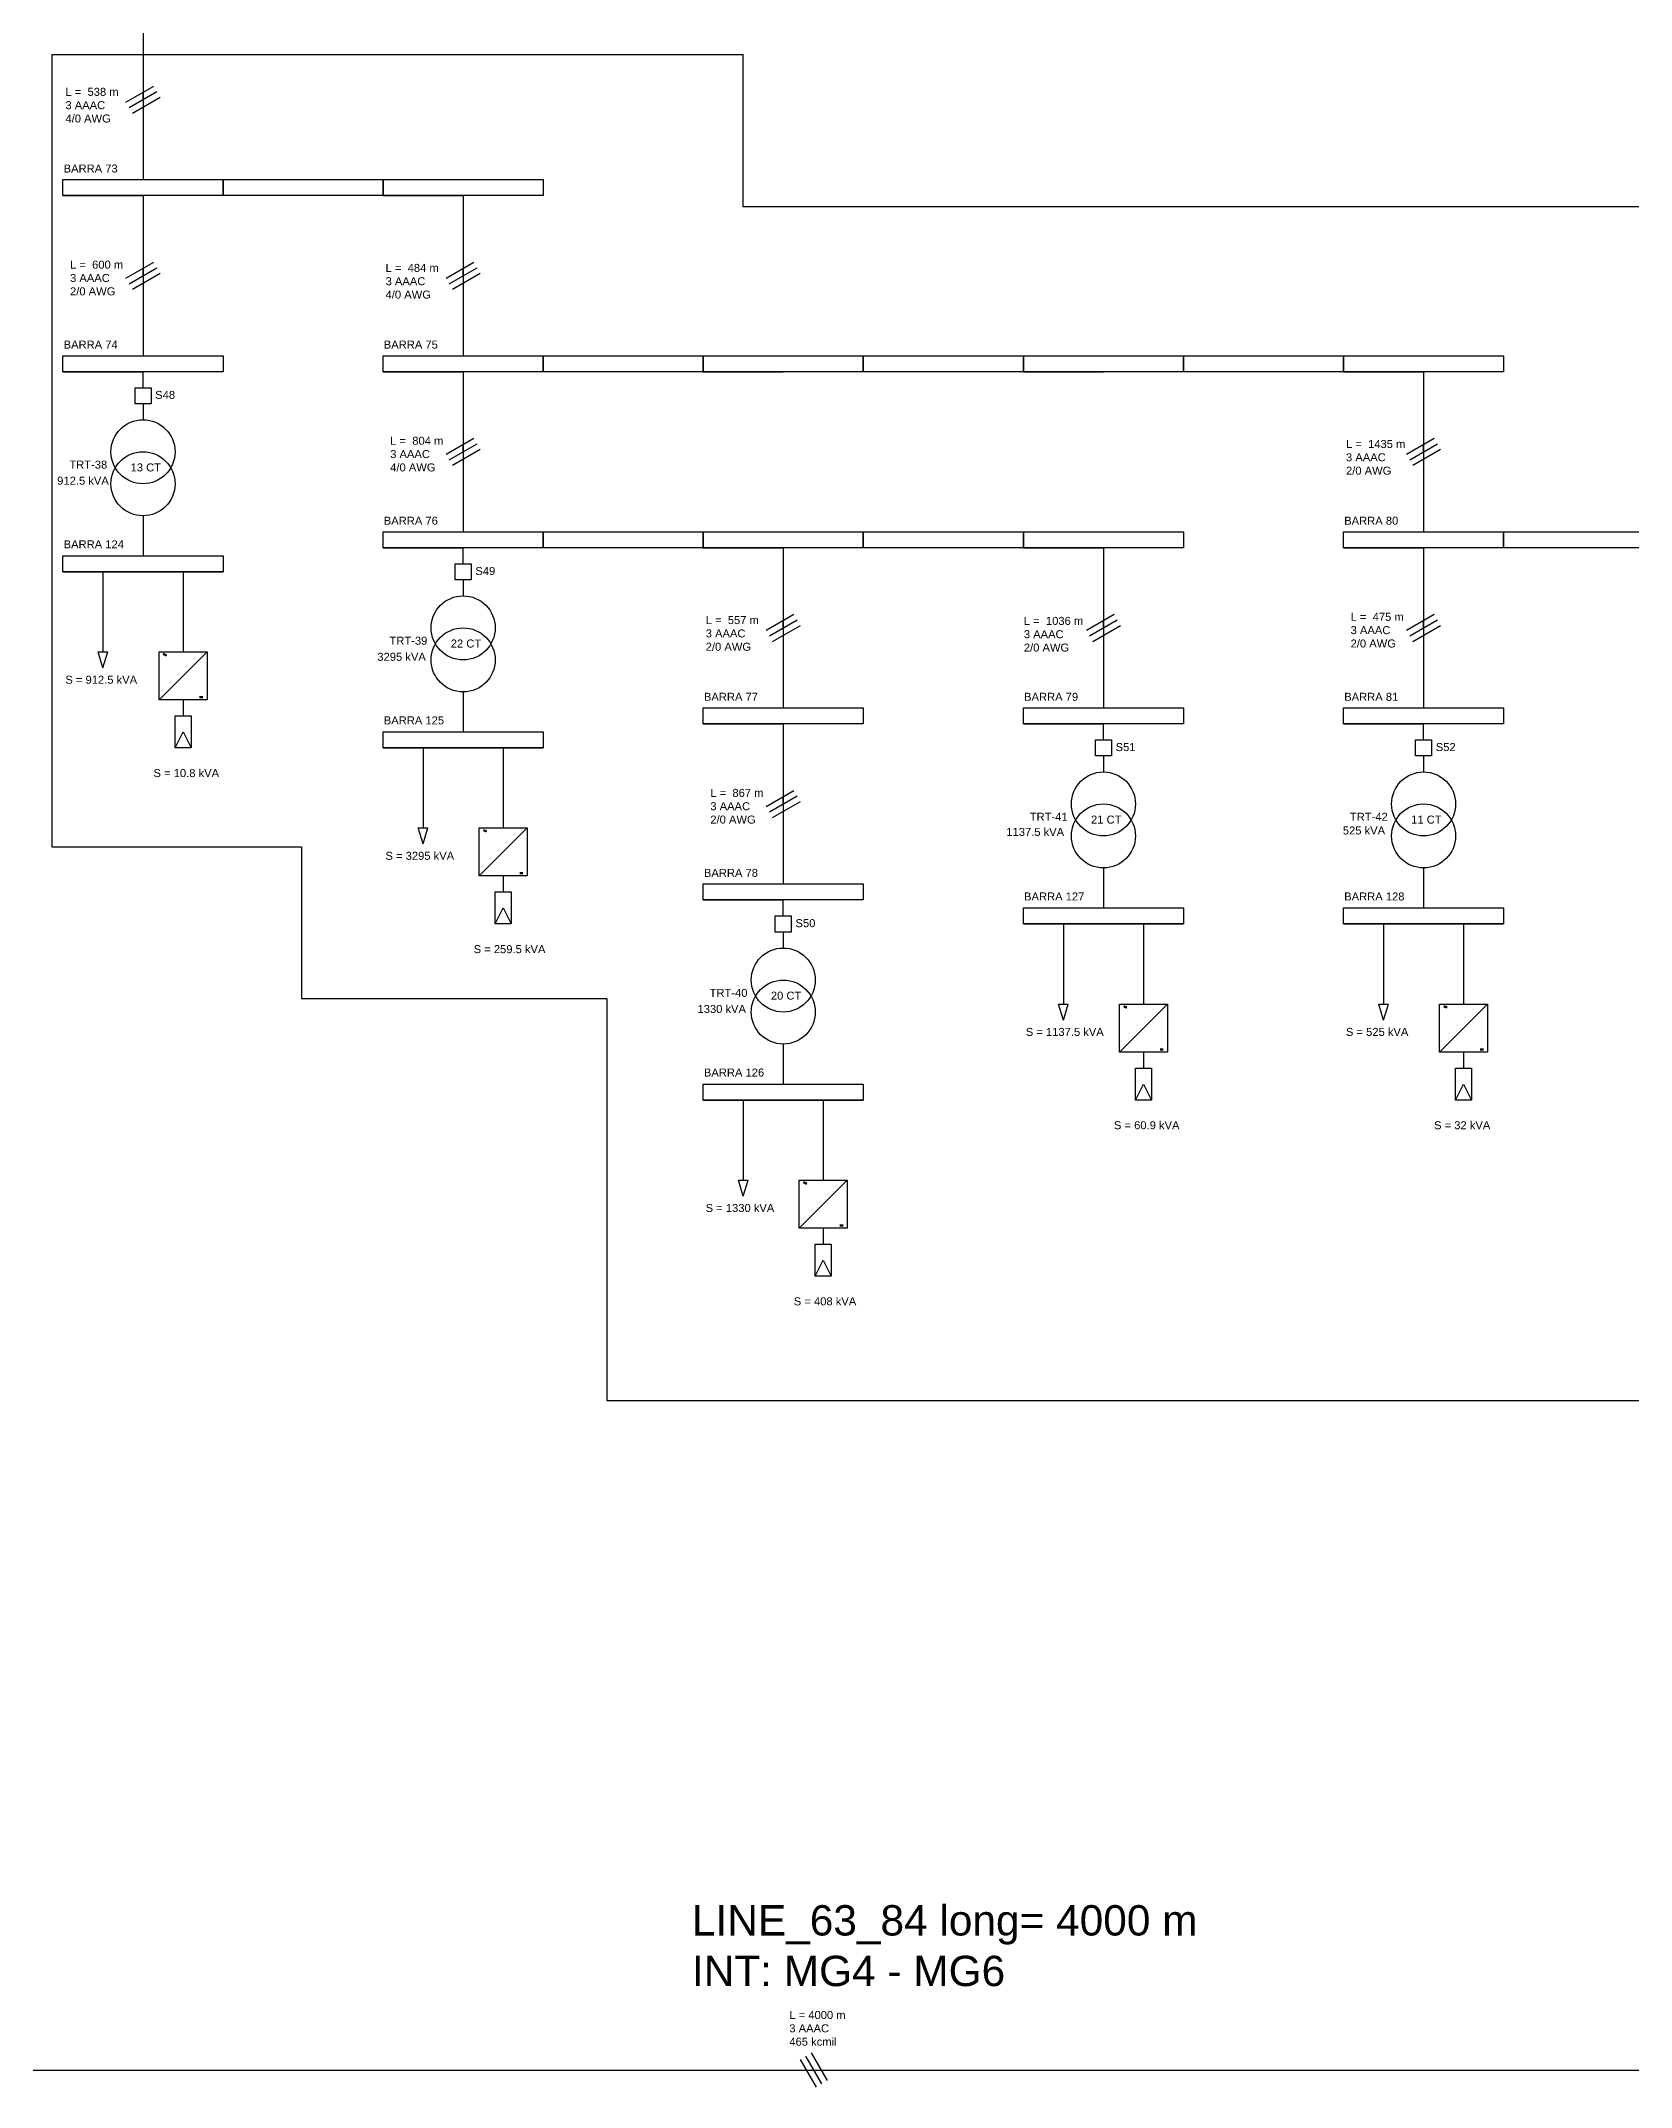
# Model space of a CAD drawing. Header units: millimetres. Extents: x 2288 to 6201, y 295 to 2022.
# Drawn here: x 5191 to 5688, y 295 to 934 of the extents above; entities that cross this region are included whole.
import ezdxf

# ---------------------------------------------------------------- set-up
doc = ezdxf.new("R2010")
doc.units = ezdxf.units.MM
for name, color, linetype in [('12.47 kV', 210, 'Continuous'), ('240 V', 90, 'Continuous'), ('MG_LINES', 10, 'Continuous'), ('MGs', 7, 'Continuous')]:
    doc.layers.add(name, color=color, linetype=linetype)
doc.styles.get("Standard").update_dxf_attribs({"font": 'arial.ttf'})

msp = doc.modelspace()

# ---------------------------------------------------------------- linework, layer by layer
at = {"layer": '12.47 kV', "color": 1}
for p, q in [((5223.31, 940.77), (5223.31, 890.77)), ((5217.98, 915), (5226.64, 920)), ((5218.98, 913.27), (5227.64, 918.27)), ((5219.98, 911.54), (5228.64, 916.54)), ((5223.31, 915.77), (5223.31, 918.08)), ((5223.31, 915.77), (5223.31, 913.46))]:
    msp.add_line(p, q, dxfattribs=at)
at = {"layer": '12.47 kV'}
for p, q in [((5198.31, 885.77), (5223.31, 885.77)), ((5223.31, 885.77), (5223.31, 835.77)), ((5298.31, 885.77), (5323.31, 885.77)), ((5323.31, 885.77), (5323.31, 835.77)), ((5217.98, 860), (5226.64, 865)), ((5218.98, 858.27), (5227.64, 863.27)), ((5223.31, 860.77), (5223.31, 863.08)), ((5317.98, 860), (5326.64, 865)), ((5318.98, 858.27), (5327.64, 863.27)), ((5323.31, 860.77), (5323.31, 863.08)), ((5219.98, 856.54), (5228.64, 861.54)), ((5223.31, 860.77), (5223.31, 858.46)), ((5319.98, 856.54), (5328.64, 861.54)), ((5323.31, 860.77), (5323.31, 858.46)), ((5198.31, 830.77), (5223.31, 830.77)), ((5223.31, 825.77), (5223.31, 830.77)), ((5298.31, 830.77), (5323.31, 830.77)), ((5323.31, 830.77), (5323.31, 780.77)), ((5398.31, 830.77), (5423.31, 830.77)), ((5498.31, 830.77), (5523.31, 830.77)), ((5598.31, 830.77), (5623.31, 830.77)), ((5623.31, 830.77), (5623.31, 780.77)), ((5223.31, 820.77), (5223.31, 815.77)), ((5317.98, 805), (5326.64, 810)), ((5318.98, 803.27), (5327.64, 808.27)), ((5319.98, 801.54), (5328.64, 806.54)), ((5323.31, 805.77), (5323.31, 808.08)), ((5323.31, 805.77), (5323.31, 803.46)), ((5617.98, 805), (5626.64, 810)), ((5618.98, 803.27), (5627.64, 808.27)), ((5619.98, 801.54), (5628.64, 806.54)), ((5623.31, 805.77), (5623.31, 808.08)), ((5623.31, 805.77), (5623.31, 803.46)), ((5298.31, 775.77), (5323.31, 775.77)), ((5323.31, 770.77), (5323.31, 775.77)), ((5398.31, 775.77), (5423.31, 775.77)), ((5423.31, 775.77), (5423.31, 725.77)), ((5498.31, 775.77), (5523.31, 775.77)), ((5523.31, 775.77), (5523.31, 725.77)), ((5598.31, 775.77), (5623.31, 775.77)), ((5623.31, 775.77), (5623.31, 725.77)), ((5323.31, 765.77), (5323.31, 760.77)), ((5417.98, 750), (5426.64, 755)), ((5517.98, 750), (5526.64, 755)), ((5617.98, 750), (5626.64, 755)), ((5418.98, 748.27), (5427.64, 753.27)), ((5419.98, 746.54), (5428.64, 751.54)), ((5423.31, 750.77), (5423.31, 753.08)), ((5423.31, 750.77), (5423.31, 748.46)), ((5518.98, 748.27), (5527.64, 753.27)), ((5519.98, 746.54), (5528.64, 751.54)), ((5523.31, 750.77), (5523.31, 753.08)), ((5523.31, 750.77), (5523.31, 748.46)), ((5618.98, 748.27), (5627.64, 753.27)), ((5619.98, 746.54), (5628.64, 751.54)), ((5623.31, 750.77), (5623.31, 753.08)), ((5623.31, 750.77), (5623.31, 748.46)), ((5398.31, 720.77), (5423.31, 720.77)), ((5423.31, 720.77), (5423.31, 670.77)), ((5498.31, 720.77), (5523.31, 720.77)), ((5523.31, 715.77), (5523.31, 720.77)), ((5598.31, 720.77), (5623.31, 720.77)), ((5623.31, 715.77), (5623.31, 720.77)), ((5523.31, 710.77), (5523.31, 705.77)), ((5623.31, 710.77), (5623.31, 705.77)), ((5417.98, 695), (5426.64, 700)), ((5418.98, 693.27), (5427.64, 698.27)), ((5423.31, 695.77), (5423.31, 698.08)), ((5419.98, 691.54), (5428.64, 696.54)), ((5423.31, 695.77), (5423.31, 693.46)), ((5398.31, 665.77), (5423.31, 665.77)), ((5423.31, 660.77), (5423.31, 665.77)), ((5423.31, 655.77), (5423.31, 650.77))]:
    msp.add_line(p, q, dxfattribs=at)
for points in [[(5198.31, 890.77), (5248.31, 890.77), (5248.31, 885.77), (5198.31, 885.77)], [(5248.31, 890.77), (5298.31, 890.77), (5298.31, 885.77), (5248.31, 885.77)], [(5298.31, 890.77), (5348.31, 890.77), (5348.31, 885.77), (5298.31, 885.77)], [(5198.31, 835.77), (5248.31, 835.77), (5248.31, 830.77), (5198.31, 830.77)], [(5298.31, 835.77), (5348.31, 835.77), (5348.31, 830.77), (5298.31, 830.77)], [(5348.31, 835.77), (5398.31, 835.77), (5398.31, 830.77), (5348.31, 830.77)], [(5398.31, 835.77), (5448.31, 835.77), (5448.31, 830.77), (5398.31, 830.77)], [(5448.31, 835.77), (5498.31, 835.77), (5498.31, 830.77), (5448.31, 830.77)], [(5498.31, 835.77), (5548.31, 835.77), (5548.31, 830.77), (5498.31, 830.77)], [(5548.31, 835.77), (5598.31, 835.77), (5598.31, 830.77), (5548.31, 830.77)], [(5598.31, 835.77), (5648.31, 835.77), (5648.31, 830.77), (5598.31, 830.77)], [(5220.81, 825.77), (5225.81, 825.77), (5225.81, 820.77), (5220.81, 820.77)], [(5298.31, 780.77), (5348.31, 780.77), (5348.31, 775.77), (5298.31, 775.77)], [(5348.31, 780.77), (5398.31, 780.77), (5398.31, 775.77), (5348.31, 775.77)], [(5398.31, 780.77), (5448.31, 780.77), (5448.31, 775.77), (5398.31, 775.77)], [(5448.31, 780.77), (5498.31, 780.77), (5498.31, 775.77), (5448.31, 775.77)], [(5498.31, 780.77), (5548.31, 780.77), (5548.31, 775.77), (5498.31, 775.77)], [(5598.31, 780.77), (5648.31, 780.77), (5648.31, 775.77), (5598.31, 775.77)], [(5648.31, 780.77), (5698.31, 780.77), (5698.31, 775.77), (5648.31, 775.77)], [(5320.81, 770.77), (5325.81, 770.77), (5325.81, 765.77), (5320.81, 765.77)], [(5398.31, 725.77), (5448.31, 725.77), (5448.31, 720.77), (5398.31, 720.77)], [(5498.31, 725.77), (5548.31, 725.77), (5548.31, 720.77), (5498.31, 720.77)], [(5598.31, 725.77), (5648.31, 725.77), (5648.31, 720.77), (5598.31, 720.77)], [(5520.81, 715.77), (5525.81, 715.77), (5525.81, 710.77), (5520.81, 710.77)], [(5620.81, 715.77), (5625.81, 715.77), (5625.81, 710.77), (5620.81, 710.77)], [(5398.31, 670.77), (5448.31, 670.77), (5448.31, 665.77), (5398.31, 665.77)], [(5420.81, 660.77), (5425.81, 660.77), (5425.81, 655.77), (5420.81, 655.77)]]:
    msp.add_lwpolyline(points, close=True, dxfattribs=at)
for centre in [(5223.31, 805.77), (5323.31, 750.77), (5523.31, 695.77), (5623.31, 695.77), (5423.31, 640.77)]:
    msp.add_circle(centre, 10, dxfattribs=at)
at = {"layer": '240 V'}
for p, q in [((5223.31, 785.77), (5223.31, 773.27)), ((5198.31, 768.27), (5223.31, 768.27)), ((5210.81, 768.27), (5210.81, 743.27)), ((5223.31, 768.27), (5248.31, 768.27)), ((5235.81, 768.27), (5235.81, 743.27)), ((5209.31, 743.27), (5212.31, 743.27)), ((5210.81, 738.27), (5209.31, 743.27)), ((5210.81, 738.27), (5212.31, 743.27)), ((5228.31, 728.27), (5243.31, 743.27)), ((5241, 729.32), (5242, 729.32)), ((5241, 729.32), (5242, 729.32)), ((5241, 729), (5242, 729)), ((5241, 729), (5242, 729)), ((5323.31, 730.77), (5323.31, 718.27)), ((5235.81, 728.27), (5235.81, 723.27)), ((5235.81, 723.27), (5235.81, 723.27)), ((5233.31, 713.27), (5235.81, 718.27)), ((5235.81, 718.27), (5238.31, 713.27)), ((5298.31, 713.27), (5323.31, 713.27)), ((5310.81, 713.27), (5310.81, 688.27)), ((5323.31, 713.27), (5348.31, 713.27)), ((5335.81, 713.27), (5335.81, 688.27)), ((5309.31, 688.27), (5312.31, 688.27)), ((5310.81, 683.27), (5309.31, 688.27)), ((5310.81, 683.27), (5312.31, 688.27)), ((5328.31, 673.27), (5343.31, 688.27)), ((5335.81, 673.27), (5335.81, 668.27)), ((5341, 674.32), (5342, 674.32)), ((5341, 674), (5342, 674)), ((5523.31, 675.77), (5523.31, 663.27)), ((5623.31, 675.77), (5623.31, 663.27)), ((5335.81, 668.27), (5335.81, 668.27)), ((5333.31, 658.27), (5335.81, 663.27)), ((5335.81, 663.27), (5338.31, 658.27)), ((5498.31, 658.27), (5523.31, 658.27)), ((5510.81, 658.27), (5510.81, 633.27)), ((5523.31, 658.27), (5548.31, 658.27)), ((5535.81, 658.27), (5535.81, 633.27)), ((5598.31, 658.27), (5623.31, 658.27)), ((5610.81, 658.27), (5610.81, 633.27)), ((5623.31, 658.27), (5648.31, 658.27)), ((5635.81, 658.27), (5635.81, 633.27)), ((5509.31, 633.27), (5512.31, 633.27)), ((5510.81, 628.27), (5509.31, 633.27)), ((5510.81, 628.27), (5512.31, 633.27)), ((5528.31, 618.27), (5543.31, 633.27)), ((5609.31, 633.27), (5612.31, 633.27)), ((5610.81, 628.27), (5609.31, 633.27)), ((5610.81, 628.27), (5612.31, 633.27)), ((5628.31, 618.27), (5643.31, 633.27)), ((5423.31, 620.77), (5423.31, 608.27)), ((5535.81, 618.27), (5535.81, 613.27)), ((5541, 619.32), (5542, 619.32)), ((5541, 619), (5542, 619)), ((5635.81, 618.27), (5635.81, 613.27)), ((5641, 619.32), (5642, 619.32)), ((5641, 619), (5642, 619)), ((5533.31, 603.27), (5535.81, 608.27)), ((5535.81, 613.27), (5535.81, 613.27)), ((5535.81, 608.27), (5538.31, 603.27)), ((5633.31, 603.27), (5635.81, 608.27)), ((5635.81, 613.27), (5635.81, 613.27)), ((5635.81, 608.27), (5638.31, 603.27)), ((5398.31, 603.27), (5423.31, 603.27)), ((5410.81, 603.27), (5410.81, 578.27)), ((5423.31, 603.27), (5448.31, 603.27)), ((5423.31, 603.27), (5448.31, 603.27)), ((5435.81, 603.27), (5435.81, 578.27)), ((5409.31, 578.27), (5412.31, 578.27)), ((5410.81, 573.27), (5409.31, 578.27)), ((5410.81, 573.27), (5412.31, 578.27)), ((5428.31, 563.27), (5443.31, 578.27)), ((5435.81, 563.27), (5435.81, 558.27)), ((5441, 564.32), (5442, 564.32)), ((5441, 564), (5442, 564)), ((5435.81, 558.27), (5435.81, 558.27)), ((5433.31, 548.27), (5435.81, 553.27)), ((5435.81, 553.27), (5438.31, 548.27))]:
    msp.add_line(p, q, dxfattribs=at)
for points in [[(5198.31, 773.27), (5248.31, 773.27), (5248.31, 768.27), (5198.31, 768.27)], [(5243.31, 728.27), (5228.31, 728.27), (5228.31, 743.27), (5243.31, 743.27)], [(5238.31, 723.27), (5238.31, 713.27), (5233.31, 713.27), (5233.31, 723.27)], [(5298.31, 718.27), (5348.31, 718.27), (5348.31, 713.27), (5298.31, 713.27)], [(5343.31, 673.27), (5328.31, 673.27), (5328.31, 688.27), (5343.31, 688.27)], [(5338.31, 668.27), (5338.31, 658.27), (5333.31, 658.27), (5333.31, 668.27)], [(5498.31, 663.27), (5548.31, 663.27), (5548.31, 658.27), (5498.31, 658.27)], [(5598.31, 663.27), (5648.31, 663.27), (5648.31, 658.27), (5598.31, 658.27)], [(5543.31, 618.27), (5528.31, 618.27), (5528.31, 633.27), (5543.31, 633.27)], [(5643.31, 618.27), (5628.31, 618.27), (5628.31, 633.27), (5643.31, 633.27)], [(5398.31, 608.27), (5448.31, 608.27), (5448.31, 603.27), (5398.31, 603.27)], [(5538.31, 613.27), (5538.31, 603.27), (5533.31, 603.27), (5533.31, 613.27)], [(5638.31, 613.27), (5638.31, 603.27), (5633.31, 603.27), (5633.31, 613.27)], [(5443.31, 563.27), (5428.31, 563.27), (5428.31, 578.27), (5443.31, 578.27)], [(5438.31, 558.27), (5438.31, 548.27), (5433.31, 548.27), (5433.31, 558.27)]]:
    msp.add_lwpolyline(points, close=True, dxfattribs=at)
for centre in [(5223.31, 795.77), (5323.31, 740.77), (5523.31, 685.77), (5623.31, 685.77), (5423.31, 630.77)]:
    msp.add_circle(centre, 10, dxfattribs=at)
for centre, start, end in [((5229.88, 742.3), 44.11734, 135.88266), ((5229.88, 741.98), 44.11734, 135.88266), ((5230.38, 742.79), 224.11734, 315.88266), ((5230.38, 742.47), 224.11734, 315.88266), ((5329.88, 687.3), 44.11734, 135.88266), ((5329.88, 686.98), 44.11734, 135.88266), ((5330.38, 687.79), 224.11734, 315.88266), ((5330.38, 687.47), 224.11734, 315.88266), ((5529.88, 632.3), 44.11734, 135.88266), ((5529.88, 631.98), 44.11734, 135.88266), ((5530.38, 632.79), 224.11734, 315.88266), ((5530.38, 632.47), 224.11734, 315.88266), ((5629.88, 632.3), 44.11734, 135.88266), ((5629.88, 631.98), 44.11734, 135.88266), ((5630.38, 632.79), 224.11734, 315.88266), ((5630.38, 632.47), 224.11734, 315.88266), ((5429.88, 577.3), 44.11734, 135.88266), ((5429.88, 576.98), 44.11734, 135.88266), ((5430.38, 577.79), 224.11734, 315.88266), ((5430.38, 577.47), 224.11734, 315.88266)]:
    msp.add_arc(centre, 0.348, start, end, dxfattribs=at)
at = {"layer": 'MG_LINES'}
for p, q in [((5428.54, 303.64), (5433.54, 294.98)), ((5430.27, 304.64), (5435.27, 295.98)), ((5432, 305.64), (5437, 296.98)), ((4664.6, 300.31), (6200.93, 300.31))]:
    msp.add_line(p, q, dxfattribs=at)
at = {"layer": 'MGs'}
for p, q in [((5194.79, 929.89), (5410.77, 929.89)), ((5194.79, 929.89), (5194.79, 682.42)), ((5410.77, 882.28), (5410.77, 929.89)), ((5863.2, 882.28), (5410.77, 882.28)), ((5194.79, 682.42), (5272.78, 682.42)), ((5272.78, 682.42), (5272.78, 635)), ((5272.78, 635), (5368.23, 635)), ((5368.23, 635), (5368.23, 509.43)), ((5368.23, 509.43), (5775.22, 509.43))]:
    msp.add_line(p, q, dxfattribs=at)

# ---------------------------------------------------------------- texts
at = {"layer": '12.47 kV', "color": 1, "insert": (5199.08, 919.45), "char_height": 2.5, "width": 31.6303, "attachment_point": 1}
msp.add_mtext('L =  538 m\\P3 AAAC \\P4/0 AWG ', dxfattribs=at)
at = {"layer": '12.47 kV', "char_height": 2.5, "width": 31.6303, "attachment_point": 1}
for s, insert in [('BARRA 73', (5198.52, 895.49)), ('L =  600 m\\P3 AAAC \\P2/0 AWG ', (5200.52, 865.47)), ('L =  484 m\\P3 AAAC \\P4/0 AWG ', (5299.08, 864.45)), ('BARRA 74', (5198.52, 840.49)), ('BARRA 75', (5298.52, 840.49)), ('L =  804 m\\P3 AAAC \\P4/0 AWG ', (5300.52, 810.47)), ('L =  1435 m\\P3 AAAC \\P2/0 AWG ', (5599.08, 809.45)), ('TRT-38', (5200.29, 803.01)), ('912.5 kVA', (5196.51, 797.98)), ('BARRA 76', (5298.52, 785.49)), ('BARRA 80', (5598.52, 785.49)), ('L =  557 m\\P3 AAAC \\P2/0 AWG ', (5399.08, 754.45)), ('L =  1036 m\\P3 AAAC \\P2/0 AWG ', (5498.45, 754.2)), ('L =  475 m\\P3 AAAC \\P2/0 AWG ', (5600.52, 755.47)), ('TRT-39', (5300.29, 748.01)), ('3295 kVA', (5296.51, 742.98)), ('BARRA 77', (5398.52, 730.49)), ('BARRA 79', (5498.52, 730.49)), ('BARRA 81', (5598.52, 730.49)), ('L =  867 m\\P3 AAAC \\P2/0 AWG ', (5400.52, 700.47)), ('TRT-41', (5500.29, 693.01)), ('TRT-42', (5600.29, 693.01)), ('1137.5 kVA', (5492.98, 688.28)), ('525 kVA', (5598.09, 688.73)), ('BARRA 78', (5398.52, 675.49)), ('1330 kVA', (5396.51, 632.98)), ('TRT-40', (5400.29, 638.01))]:
    msp.add_mtext(s, dxfattribs=dict(at, insert=insert))
at = {"layer": '12.47 kV', "char_height": 2.5, "attachment_point": 1}
for s, insert in [('S48', (5227.12, 824.78)), ('S49', (5327.12, 769.78)), ('S51', (5527.12, 714.78)), ('S52', (5627.12, 714.78)), ('S50', (5427.12, 659.78))]:
    msp.add_mtext_dynamic_manual_height_columns(s, width=0.0328, gutter_width=12.5, heights=[0], dxfattribs=dict(at, insert=insert))
at = {"layer": '240 V', "char_height": 2.5, "attachment_point": 1}
for s, insert in [('13 CT', (5219.43, 802.13)), ('22 CT', (5319.43, 747.13)), ('21 CT', (5519.43, 692.13)), ('11 CT', (5619.43, 692.13)), ('20 CT', (5419.43, 637.13))]:
    msp.add_mtext_dynamic_manual_height_columns(s, width=11.2688, gutter_width=12.5, heights=[0], dxfattribs=dict(at, insert=insert))
at = {"layer": '240 V', "char_height": 2.5, "width": 31.6303, "attachment_point": 1}
for s, insert in [('BARRA 124', (5198.52, 778.12)), ('S = 912.5 kVA', (5199.05, 735.82)), ('BARRA 125', (5298.52, 723.12)), ('S = 10.8 kVA', (5226.59, 706.66)), ('S = 3295 kVA', (5299.05, 680.82)), ('BARRA 127', (5498.52, 668.12)), ('BARRA 128', (5598.52, 668.12)), ('S = 259.5 kVA', (5326.59, 651.66)), ('S = 1137.5 kVA', (5499.05, 625.82)), ('S = 525 kVA', (5599.05, 625.82)), ('BARRA 126', (5398.52, 613.12)), ('S = 60.9 kVA', (5526.59, 596.66)), ('S = 32 kVA', (5626.59, 596.66)), ('S = 1330 kVA', (5399.05, 570.82)), ('S = 408 kVA', (5426.59, 541.66))]:
    msp.add_mtext(s, dxfattribs=dict(at, insert=insert))
at = {"layer": 'MG_LINES', "insert": (5394.78, 351.8), "char_height": 9.4797, "attachment_point": 1}
msp.add_mtext('LINE_63_84 long= 4000 m \\PINT: MG4 - MG6', dxfattribs=at)
at = {"layer": 'MG_LINES', "insert": (5425.2, 318.74), "char_height": 2.5, "width": 31.6303, "attachment_point": 1}
msp.add_mtext('L = 4000 m\\P3 AAAC \\P465 kcmil', dxfattribs=at)

doc.saveas('drawing.dxf')
